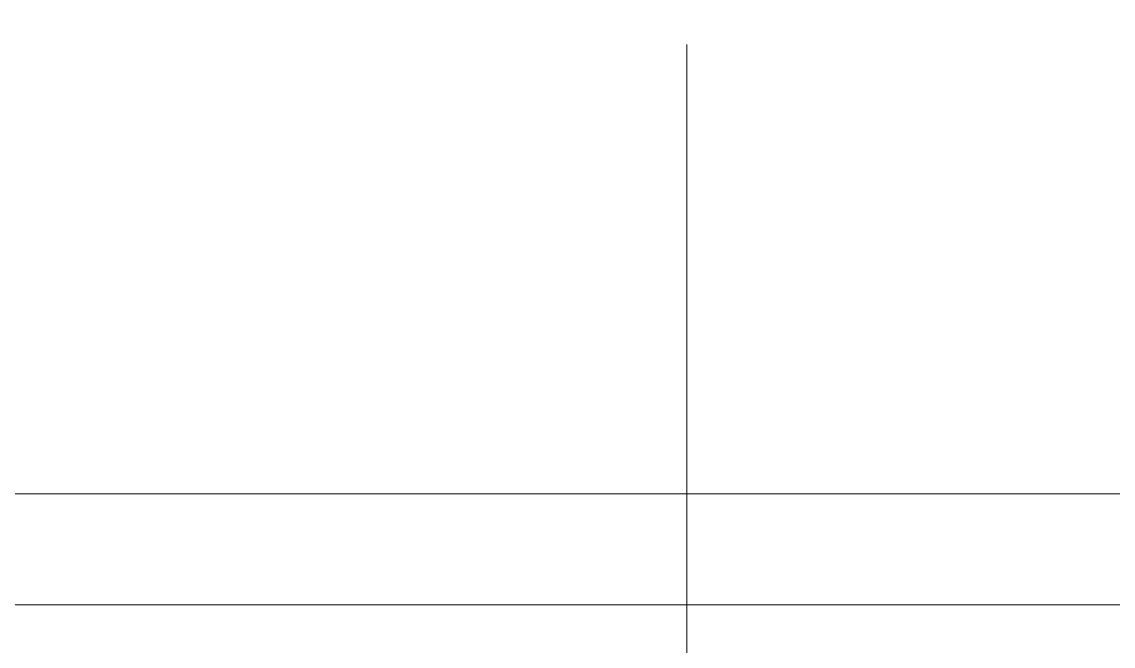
# Model space of a CAD drawing. Header units: millimetres. Extents: x -187347 to 135007, y -6415 to 292048.
# Drawn here: x -69538 to -68556, y 368 to 929 of the extents above; entities that cross this region are included whole.
import ezdxf

# ---------------------------------------------------------------- set-up
doc = ezdxf.new("R2010")
doc.units = ezdxf.units.MM
doc.header["$LTSCALE"] = 100
doc.linetypes.add('Z_LINE-CNTR', pattern=[17, 12, -2, 1, -2])
doc.layers.add('A-WALL', color=7, linetype='Continuous', lineweight=5)
doc.layers.add('S-GRID', color=7, linetype='Continuous', lineweight=5)

msp = doc.modelspace()

# ---------------------------------------------------------------- linework, layer by layer
at = {"layer": 'A-WALL'}
for p, q in [((-69157.38, 505), (-71652.38, 505)), ((-71527.38, 505), (-69307.38, 505)), ((-69057.38, 505), (-69307.38, 505)), ((-68727.38, 505), (-69157.38, 505)), ((-69057.38, 505), (-68727.38, 505)), ((-67968.18, 505), (-68727.38, 505)), ((-68727.38, 505), (-67968.18, 505)), ((-71652.38, 405), (-69157.38, 405)), ((-68727.38, 405), (-69157.38, 405)), ((-68727.38, 405), (-67818.18, 405))]:
    msp.add_line(p, q, dxfattribs=at)
at = {"layer": 'S-GRID', "color": 152, "linetype": 'Z_LINE-CNTR'}
msp.add_line((-68939.88, 111408.77), (-68939.88, -6038.24), dxfattribs=at)

doc.saveas('drawing.dxf')
